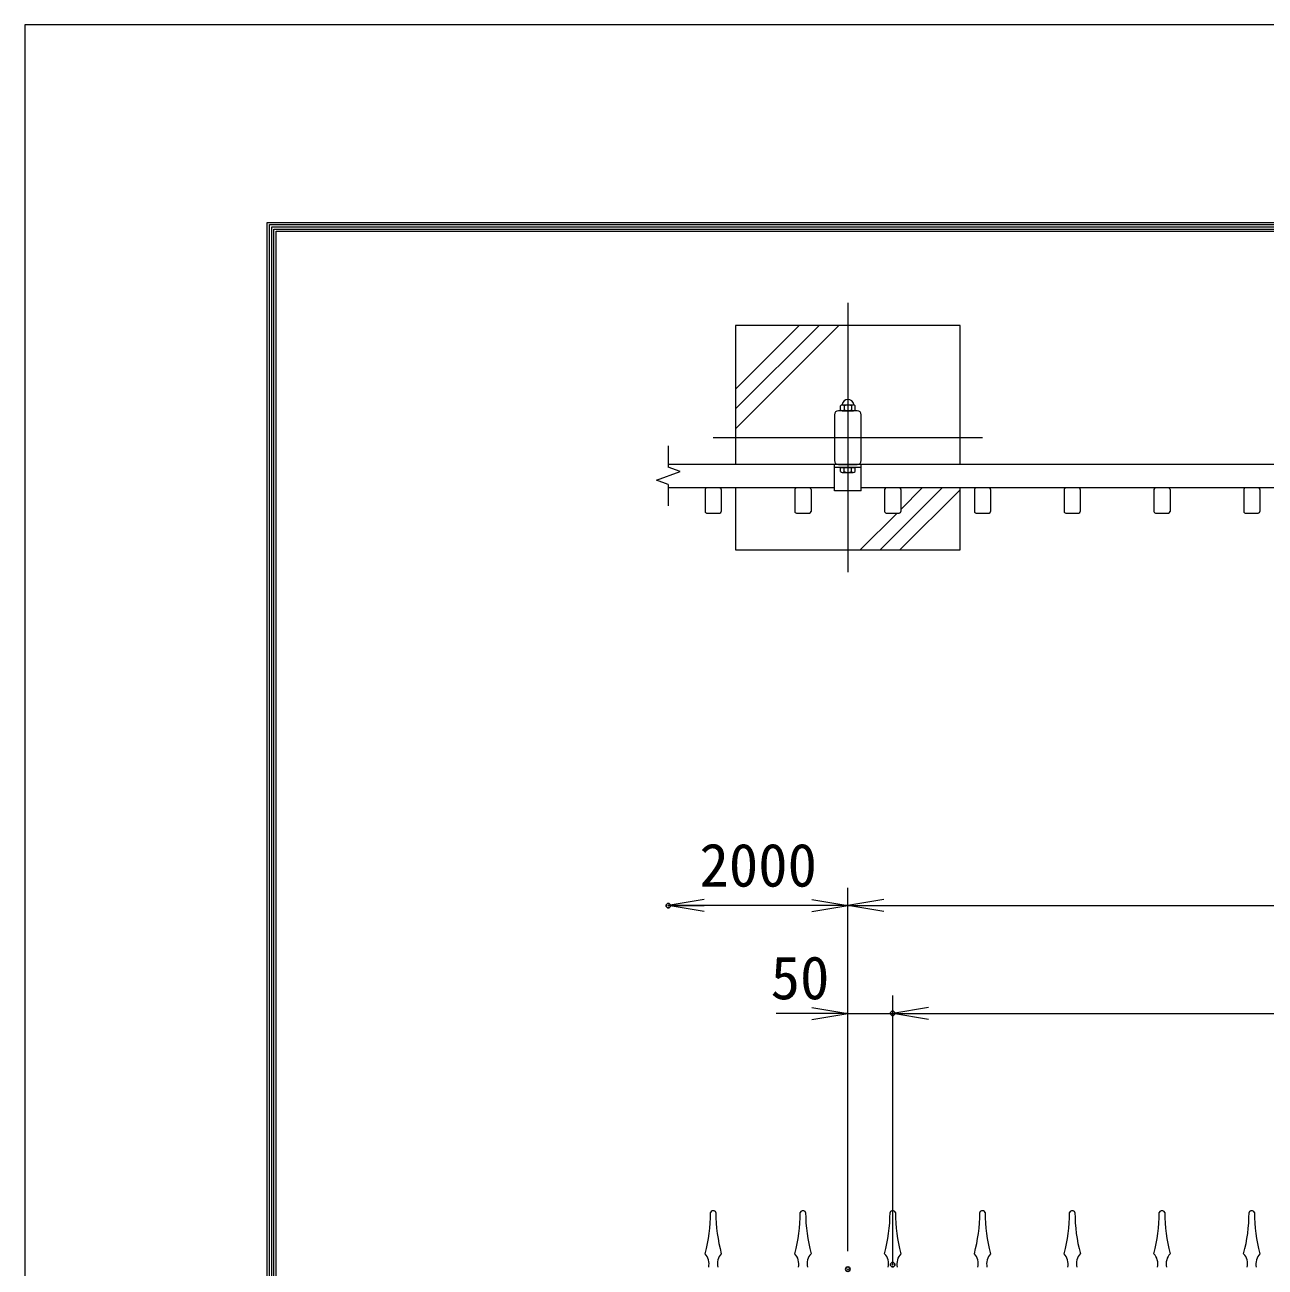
# Model space of a CAD drawing. Units: millimetres, scale not verified. Extents: x -4200 to 4200, y -2970 to 2970.
# Drawn here: x -4200 to -2818, y 1586 to 2970 of the extents above; entities that cross this region are included whole.
import ezdxf
from ezdxf.enums import TextEntityAlignment as Align

# ---------------------------------------------------------------- set-up
doc = ezdxf.new("R2010")
doc.units = ezdxf.units.MM
doc.header["$LTSCALE"] = 10
doc.header["$PDMODE"] = 32
doc.header["$PDSIZE"] = 5
doc.linetypes.add('USER1', pattern=[50.8, 31.75, -6.35, 6.35, -6.35])
for name, color, linetype, lineweight in [('0-0_D-STR1', 1, 'Continuous', 18), ('0-1_D-BMK', 2, 'USER1', 13), ('0-3_D-STR4', 7, 'Continuous', 18), ('0-4_D-DCR-HCH', 7, 'Continuous', 13), ('0-5_D-STR3', 3, 'Continuous', 13), ('0-6_D-STR-DIM', 7, 'Continuous', 13), ('0-7_0', 7, 'Continuous', 18), ('0-B_D-TTL', 7, 'Continuous', 18)]:
    doc.layers.add(name, color=color, linetype=linetype, lineweight=lineweight)
doc.layers.add('0-8_Defpoints', color=253, linetype='Continuous')
doc.styles.add('ＭＳ ゴシック', font='')
doc.styles.get('ＭＳ ゴシック').set_extended_font_data('MS Gothic')

# ---------------------------------------------------------------- blocks, each defined once
blk = doc.blocks.new('_Open')
at = {"layer": '0-7_0'}
blk.add_line((-10, 1.667), (0, 0), dxfattribs=at)
blk.add_lwpolyline([(-10, -1.667), (0, 0), (-10, 0)], dxfattribs=at)

msp = doc.modelspace()

# ---------------------------------------------------------------- linework, layer by layer
at = {"layer": '0-0_D-STR1'}
for p, q in [((-3298.25, 2535.81), (-3298.25, 2485.01)), ((-3272.85, 2540.41), (-3293.65, 2540.41)), ((-3268.25, 2485.01), (-3268.25, 2535.81)), ((-1083.25, 2480.41), (-3483.25, 2480.41)), ((-3298.25, 2451.21), (-3298.25, 2480.41)), ((-3268.25, 2477.21), (-3298.25, 2477.21)), ((-3293.65, 2480.41), (-3272.85, 2480.41)), ((-3268.25, 2451.21), (-3268.25, 2480.41)), ((-3298.25, 2454.41), (-3483.25, 2454.41)), ((-3442.25, 2452.71), (-3442.25, 2428.11)), ((-3424.25, 2452.71), (-3424.25, 2428.11)), ((-3342.25, 2452.71), (-3342.25, 2428.11)), ((-3324.25, 2452.71), (-3324.25, 2428.11)), ((-3268.25, 2451.21), (-3298.25, 2451.21)), ((-1298.25, 2454.41), (-3268.25, 2454.41)), ((-3242.25, 2452.71), (-3242.25, 2428.11)), ((-3224.25, 2452.71), (-3224.25, 2428.11)), ((-3142.25, 2452.71), (-3142.25, 2428.11)), ((-3124.25, 2452.71), (-3124.25, 2428.11)), ((-3042.25, 2452.71), (-3042.25, 2428.11)), ((-3024.25, 2452.71), (-3024.25, 2428.11)), ((-2942.25, 2452.71), (-2942.25, 2428.11)), ((-2924.25, 2452.71), (-2924.25, 2428.11)), ((-2842.25, 2452.71), (-2842.25, 2428.11)), ((-2824.25, 2452.71), (-2824.25, 2428.11)), ((-3440.55, 2426.41), (-3425.95, 2426.41)), ((-3340.55, 2426.41), (-3325.95, 2426.41)), ((-3240.55, 2426.41), (-3225.95, 2426.41)), ((-3140.55, 2426.41), (-3125.95, 2426.41)), ((-3040.55, 2426.41), (-3025.95, 2426.41)), ((-2940.55, 2426.41), (-2925.95, 2426.41)), ((-2840.55, 2426.41), (-2825.95, 2426.41)), ((-3432.26, 1649.14), (-3434.24, 1649.14)), ((-3332.26, 1649.14), (-3334.24, 1649.14)), ((-3232.26, 1649.14), (-3234.24, 1649.14)), ((-3132.26, 1649.14), (-3134.24, 1649.14)), ((-3032.26, 1649.14), (-3034.24, 1649.14)), ((-2932.26, 1649.14), (-2934.24, 1649.14)), ((-2832.26, 1649.14), (-2834.24, 1649.14))]:
    msp.add_line(p, q, dxfattribs=at)
for centre, radius, start, end in [((-3293.65, 2535.81), 4.6, 90, 180), ((-3272.85, 2535.81), 4.6, 0, 90), ((-3293.65, 2485.01), 4.6, 180, 270), ((-3272.85, 2485.01), 4.6, 270, 0), ((-3440.55, 2452.71), 1.7, 90, 180), ((-3425.95, 2452.71), 1.7, 359.99941, 90), ((-3340.55, 2452.71), 1.7, 90, 180), ((-3325.95, 2452.71), 1.7, 359.99941, 90), ((-3240.55, 2452.71), 1.7, 90, 180), ((-3225.95, 2452.71), 1.7, 359.99941, 90), ((-3140.55, 2452.71), 1.7, 90, 180), ((-3125.95, 2452.71), 1.7, 359.99941, 90), ((-3040.55, 2452.71), 1.7, 90, 180), ((-3025.95, 2452.71), 1.7, 359.99941, 90), ((-2940.55, 2452.71), 1.7, 90, 180), ((-2925.95, 2452.71), 1.7, 359.99941, 90), ((-2840.55, 2452.71), 1.7, 90, 180), ((-2825.95, 2452.71), 1.7, 359.99941, 90), ((-3440.55, 2428.11), 1.7, 179.99942, 270), ((-3425.95, 2428.11), 1.7, 270, 359.99941), ((-3340.55, 2428.11), 1.7, 179.99942, 270), ((-3325.95, 2428.11), 1.7, 270, 359.99941), ((-3240.55, 2428.11), 1.7, 179.99942, 270), ((-3225.95, 2428.11), 1.7, 270, 359.99941), ((-3140.55, 2428.11), 1.7, 179.99942, 270), ((-3125.95, 2428.11), 1.7, 270, 359.99941), ((-3040.55, 2428.11), 1.7, 179.99942, 270), ((-3025.95, 2428.11), 1.7, 270, 359.99941), ((-2940.55, 2428.11), 1.7, 179.99942, 270), ((-2925.95, 2428.11), 1.7, 270, 359.99941), ((-2840.55, 2428.11), 1.7, 179.99942, 270), ((-2825.95, 2428.11), 1.7, 270, 359.99941), ((-3613.94, 1647.31), 177.69, 345.03689, 359.94714), ((-3434.24, 1647.14), 2, 90, 179.94746), ((-3432.26, 1647.14), 2, 0.05246, 90), ((-3252.57, 1647.31), 177.69, 180.05492, 194.96518), ((-3513.94, 1647.31), 177.69, 345.03689, 359.94714), ((-3334.24, 1647.14), 2, 90, 179.94746), ((-3332.26, 1647.14), 2, 0.05246, 90), ((-3152.57, 1647.31), 177.69, 180.05492, 194.96518), ((-3413.94, 1647.31), 177.69, 345.03689, 359.94714), ((-3234.24, 1647.14), 2, 90, 179.94746), ((-3232.26, 1647.14), 2, 0.05246, 90), ((-3052.57, 1647.31), 177.69, 180.05492, 194.96518), ((-3313.94, 1647.31), 177.69, 345.03689, 359.94714), ((-3134.24, 1647.14), 2, 90, 179.94746), ((-3132.26, 1647.14), 2, 0.05246, 90), ((-2952.57, 1647.31), 177.69, 180.05492, 194.96518), ((-3213.94, 1647.31), 177.69, 345.03689, 359.94714), ((-3034.24, 1647.14), 2, 90, 179.94746), ((-3032.26, 1647.14), 2, 0.05246, 90), ((-2852.57, 1647.31), 177.69, 180.05492, 194.96518), ((-3113.94, 1647.31), 177.69, 345.03689, 359.94714), ((-2934.24, 1647.14), 2, 90, 179.94746), ((-2932.26, 1647.14), 2, 0.05246, 90), ((-2752.57, 1647.31), 177.69, 180.05492, 194.96518), ((-3013.94, 1647.31), 177.69, 345.03689, 359.94714), ((-2834.24, 1647.14), 2, 90, 179.94746), ((-2832.26, 1647.14), 2, 0.05246, 90), ((-2652.57, 1647.31), 177.69, 180.05492, 194.96518), ((-3455, 1589.98), 17.12, 348.08307, 41.97922), ((-3411.51, 1589.98), 17.12, 138.02229, 191.91701), ((-3355, 1589.98), 17.12, 348.08307, 41.97922), ((-3311.51, 1589.98), 17.12, 138.02229, 191.91701), ((-3255, 1589.98), 17.12, 348.08307, 41.97922), ((-3211.51, 1589.98), 17.12, 138.02229, 191.91701), ((-3155, 1589.98), 17.12, 348.08307, 41.97922), ((-3111.51, 1589.98), 17.12, 138.02229, 191.91701), ((-3055, 1589.98), 17.12, 348.08307, 41.97922), ((-3011.51, 1589.98), 17.12, 138.02229, 191.91701), ((-2955, 1589.98), 17.12, 348.08307, 41.97922), ((-2911.51, 1589.98), 17.12, 138.02229, 191.91701), ((-2855, 1589.98), 17.12, 348.08307, 41.97922), ((-2811.51, 1589.98), 17.12, 138.02229, 191.91701)]:
    msp.add_arc(centre, radius, start, end, dxfattribs=at)
at = {"layer": '0-1_D-BMK'}
for p, q in [((-3283.25, 2660.41), (-3283.25, 2360.41)), ((-3433.25, 2510.41), (-3133.25, 2510.41))]:
    msp.add_line(p, q, dxfattribs=at)
at = {"layer": '0-3_D-STR4'}
for p, q in [((-3158.25, 2480.41), (-3158.25, 2635.41)), ((-3408.25, 2454.41), (-3408.25, 2385.41))]:
    msp.add_line(p, q, dxfattribs=at)
for points in [[(-3158.25, 2635.41), (-3408.25, 2635.41), (-3408.25, 2480.41)], [(-3408.25, 2385.41), (-3158.25, 2385.41), (-3158.25, 2454.41)]]:
    msp.add_lwpolyline(points, dxfattribs=at)
at = {"layer": '0-4_D-DCR-HCH'}
for p, q in [((-3408.25, 2520.41), (-3293.25, 2635.41)), ((-3408.25, 2542.51), (-3315.35, 2635.41)), ((-3408.25, 2564.6), (-3337.45, 2635.41)), ((-3178.28, 2454.41), (-3247.28, 2385.41)), ((-3158.25, 2452.34), (-3225.18, 2385.41)), ((-3200.38, 2454.41), (-3224.25, 2430.54)), ((-3228.38, 2426.41), (-3269.38, 2385.41))]:
    msp.add_line(p, q, dxfattribs=at)
at = {"layer": '0-5_D-STR3'}
for p, q in [((-3289.42, 2546.91), (-3277.08, 2546.91)), ((-3289.42, 2546.91), (-3277.08, 2546.91)), ((-3291.29, 2541.41), (-3291.29, 2545.91)), ((-3289.42, 2540.41), (-3277.08, 2540.41)), ((-3289.42, 2540.41), (-3277.08, 2540.41)), ((-3287.24, 2545.91), (-3287.24, 2541.41)), ((-3279.14, 2545.91), (-3279.14, 2541.41)), ((-3275.09, 2541.41), (-3275.09, 2545.91)), ((-3291.35, 2477.21), (-3275.15, 2477.21)), ((-3291.35, 2472.71), (-3291.35, 2477.21)), ((-3287.3, 2472.71), (-3287.3, 2477.21)), ((-3279.2, 2472.71), (-3279.2, 2477.21)), ((-3275.15, 2472.71), (-3275.15, 2477.21)), ((-3289.49, 2471.71), (-3277.14, 2471.71))]:
    msp.add_line(p, q, dxfattribs=at)
for centre, radius, start, end in [((-3289.27, 2544.37), 2.54, 37.21089, 142.78911), ((-3290.14, 2547.28), 0.5, 279.83916, 352.83194), ((-3283.19, 2546.41), 6.5, 7.16806, 172.83194), ((-3283.19, 2538.21), 8.7, 62.26063, 117.73937), ((-3277.12, 2544.36), 2.55, 37.42505, 142.57495), ((-3276.25, 2547.28), 0.5, 187.16806, 253.42019), ((-3289.27, 2542.95), 2.54, 217.21089, 322.78911), ((-3283.19, 2549.11), 8.7, 242.26063, 297.73937), ((-3277.12, 2542.96), 2.55, 217.42505, 322.57495), ((-3289.33, 2474.25), 2.54, 217.21089, 322.78911), ((-3283.25, 2480.41), 8.7, 242.26063, 297.73937), ((-3277.18, 2474.26), 2.55, 217.42505, 322.57495)]:
    msp.add_arc(centre, radius, start, end, dxfattribs=at)
at = {"layer": '0-6_D-STR-DIM'}
for p, q in [((-3483.25, 2501.34), (-3483.25, 2477.53)), ((-3470.04, 2472.72), (-3483.25, 2477.53)), ((-3496.47, 2463.1), (-3470.04, 2472.72)), ((-3483.25, 2458.29), (-3496.47, 2463.1)), ((-3483.25, 2458.29), (-3483.25, 2434.48)), ((-3283.25, 1604.14), (-3283.25, 2009.14)), ((-3283.25, 1604.14), (-3283.25, 2009.14)), ((-3283.25, 1989.14), (-3483.25, 1989.14)), ((-3283.25, 1989.14), (-1283.25, 1989.14)), ((-3283.25, 1604.14), (-3283.25, 1889.14)), ((-3233.25, 1589.14), (-3233.25, 1889.14)), ((-3233.25, 1609.14), (-3233.25, 1889.14)), ((-3323.25, 1869.14), (-3363.25, 1869.14)), ((-3283.25, 1869.14), (-3233.25, 1869.14)), ((-3233.25, 1869.14), (-1333.25, 1869.14)), ((-3193.25, 1869.14), (-3153.25, 1869.14))]:
    msp.add_line(p, q, dxfattribs=at)
at = {"layer": '0-8_Defpoints'}
for p in [(-3483.25, 1989.14), (-3233.25, 1869.14), (-3233.25, 1589.14), (-3283.25, 1584.14)]:
    msp.add_point(p, dxfattribs=at)
at = {"layer": '0-B_D-TTL'}
for points in [[(-4200.12, -2969.77), (4199.88, -2969.77), (4199.88, 2970.23), (-4200.12, 2970.23)], [(-3930.12, 2750.23), (3929.88, 2750.23), (3929.88, -2749.77), (-3930.12, -2749.77)], [(-3927.62, 2747.73), (3927.38, 2747.73), (3927.38, -2747.27), (-3927.62, -2747.27)], [(-3925.12, 2745.23), (3924.88, 2745.23), (3924.88, -2744.77), (-3925.12, -2744.77)], [(-3922.62, 2742.73), (3922.38, 2742.73), (3922.38, -2742.27), (-3922.62, -2742.27)], [(-3920.12, 2740.23), (3919.88, 2740.23), (3919.88, -2739.77), (-3920.12, -2739.77)]]:
    msp.add_lwpolyline(points, close=True, dxfattribs=at)

# ---------------------------------------------------------------- block references
at = {"layer": '0-6_D-STR-DIM', "xscale": 4, "yscale": 4, "rotation": 180}
for p in [(-3483.25, 1989.14), (-3283.25, 1989.14), (-3233.25, 1869.14), (-3233.25, 1869.14)]:
    msp.add_blockref('_Open', p, dxfattribs=at)
at = {"layer": '0-6_D-STR-DIM', "xscale": 4, "yscale": 4}
for p in [(-3283.25, 1989.14), (-3283.25, 1869.14)]:
    msp.add_blockref('_Open', p, dxfattribs=at)

# ---------------------------------------------------------------- texts
at = {"layer": '0-6_D-STR-DIM', "style": 'ＭＳ ゴシック'}
for s, p in [('2000', (-3448.52, 1995.89)), ('50', (-3369.22, 1870.39))]:
    msp.add_text(s, height=48.09, dxfattribs=at).set_placement(p, align=Align.BOTTOM_LEFT)

doc.saveas('drawing.dxf')
